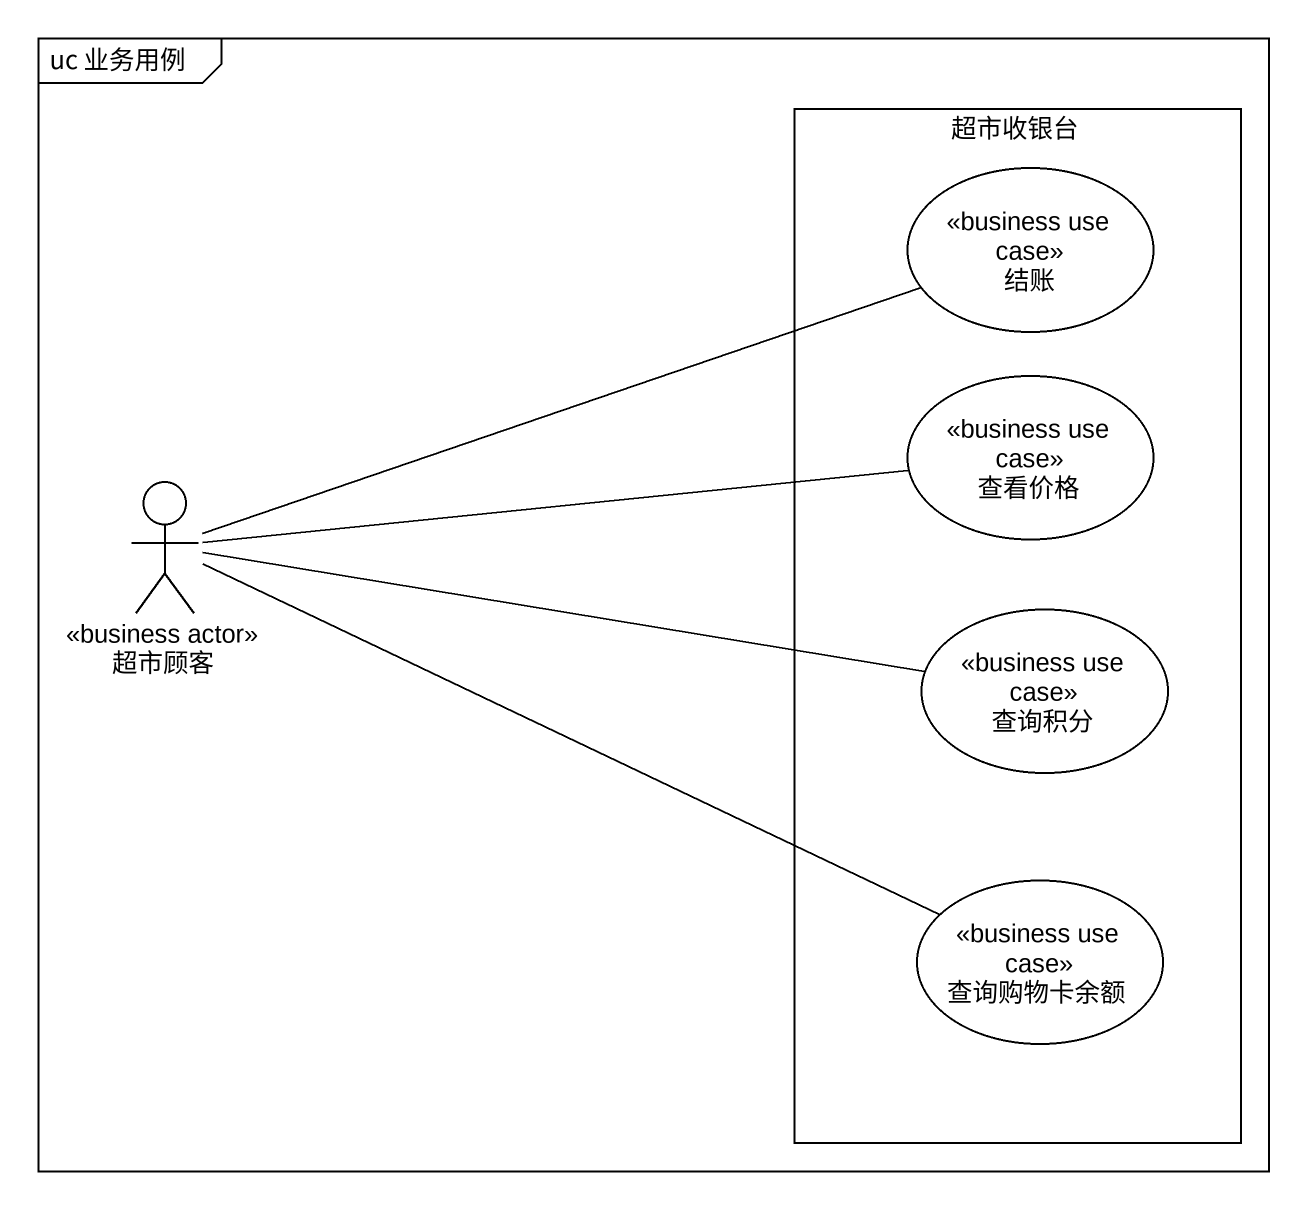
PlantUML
@startuml
mainframe uc 业务用例
rectangle 超市收银台 {
  usecase 结账 <<business use case>>
  usecase 查看价格 <<business use case>>
  usecase 查询积分 <<business use case>>
  usecase 查询购物卡余额 <<business use case>>
}
actor 超市顾客 <<business actor>>
超市顾客 -right- 结账
超市顾客 -right- 查看价格
超市顾客 -right- 查询积分
超市顾客 -right- 查询购物卡余额
@enduml
